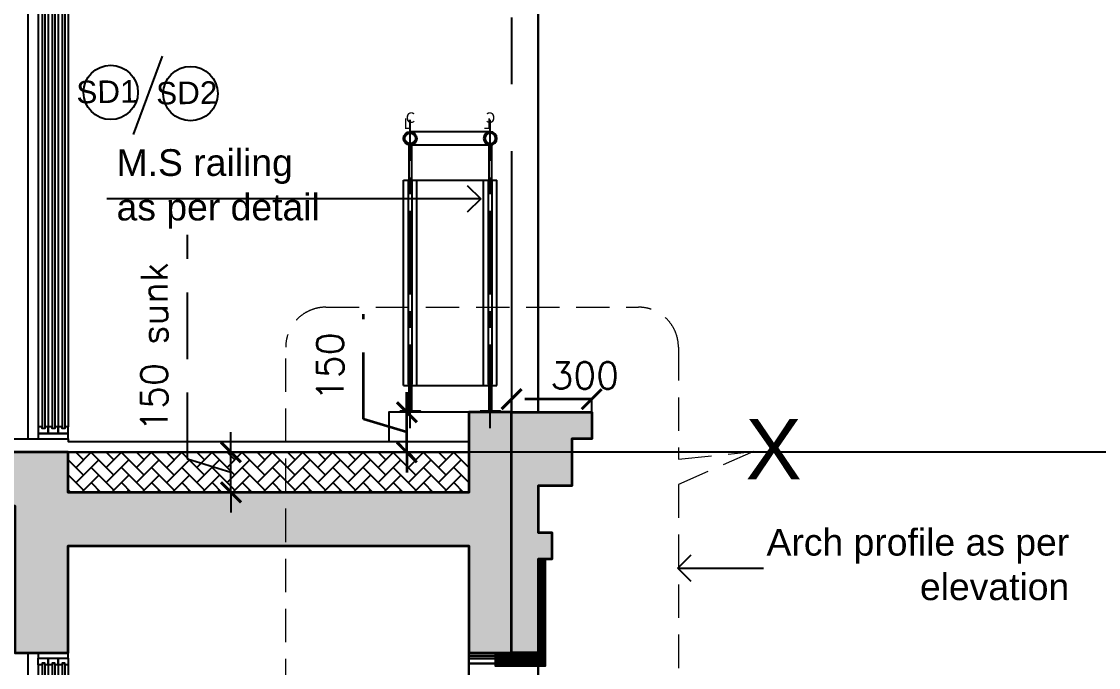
# Model space of a CAD drawing. Header units: millimetres. Extents: x 1066295 to 1300022, y -5734212 to -5454663.
# Drawn here: x 1120826 to 1124858, y -5671799 to -5669381 of the extents above; entities that cross this region are included whole.
import ezdxf
from ezdxf.enums import TextEntityAlignment as Align

# ---------------------------------------------------------------- set-up
doc = ezdxf.new("R2010")
doc.units = ezdxf.units.MM
doc.header["$LTSCALE"] = 1000
doc.header["$MEASUREMENT"] = 0
for name, pattern in [('AUDIT_D_120904163729-0', [0]), ('T9_PROFILE SECTIONS$0$AUDIT_D_120904163729-0', [0]), ('T9_PROFILE SECTIONS$0$CENTER', [2, 1.25, -0.25, 0.25, -0.25]), ('T9_PROFILE SECTIONS$0$HIDDEN', [0.375, 0.25, -0.125]), ('T9_PROFILE SECTIONS$0$HIDDEN2', [0.1875, 0.125, -0.0625]), ('T9_PROFILE SECTIONS$0$PHANTOM2', [1.25, 0.625, -0.125, 0.125, -0.125, 0.125, -0.125]), ('T9_PROFILE SECTIONS$0$T10(T7 IS SIMILAR BUT MIRROR) - DIMENSION & TEXTING$0$HIDDEN', [0.375, 0.25, -0.125])]:
    doc.linetypes.add(name, pattern=pattern)
doc.layers.get('0').update_dxf_attribs({"linetype": 'AUDIT_D_120904163729-0'})
for name, color, linetype in [('T9_PROFILE SECTIONS$0$a-alu frame', 4, 'Continuous'), ('T9_PROFILE SECTIONS$0$A-BUILDING LINE TURNS HERE', 252, 'T9_PROFILE SECTIONS$0$PHANTOM2'), ('T9_PROFILE SECTIONS$0$A-DIM', 2, 'Continuous'), ('T9_PROFILE SECTIONS$0$a-ele', 8, 'Continuous'), ('T9_PROFILE SECTIONS$0$A-SUNK SLAB', 251, 'T9_PROFILE SECTIONS$0$AUDIT_D_120904163729-0'), ('T9_PROFILE SECTIONS$0$a-window', 5, 'Continuous'), ('T9_PROFILE SECTIONS$0$DETAIL TEXT', 84, 'T9_PROFILE SECTIONS$0$HIDDEN'), ('T9_PROFILE SECTIONS$0$Elev 01', 8, 'Continuous'), ('T9_PROFILE SECTIONS$0$Elev 01 @ 1', 8, 'Continuous'), ('T9_PROFILE SECTIONS$0$ELEV 5', 8, 'Continuous'), ('T9_PROFILE SECTIONS$0$F.F.L', 36, 'Continuous'), ('T9_PROFILE SECTIONS$0$GLASS', 5, 'Continuous'), ('T9_PROFILE SECTIONS$0$HATCH 150', 8, 'Continuous'), ('T9_PROFILE SECTIONS$0$Leader', 2, 'T9_PROFILE SECTIONS$0$AUDIT_D_120904163729-0'), ('T9_PROFILE SECTIONS$0$LEVEL', 7, 'Continuous'), ('T9_PROFILE SECTIONS$0$T10(T7 IS SIMILAR BUT MIRROR) - DIMENSION & TEXTING$0$A-DIMENSIONS', 2, 'T9_PROFILE SECTIONS$0$T10(T7 IS SIMILAR BUT MIRROR) - DIMENSION & TEXTING$0$HIDDEN'), ('T9_PROFILE SECTIONS$0$TEXT ROOM', 7, 'Continuous'), ('T9_PROFILE SECTIONS$0$TYPICAL UNITS$0$a-door-no', 104, 'Continuous')]:
    doc.layers.add(name, color=color, linetype=linetype)
for name, color, linetype, lineweight in [('T9_PROFILE SECTIONS$0$A-DIMENSION', 2, 'Continuous', 35), ('T9_PROFILE SECTIONS$0$A-SLAB', 3, 'Continuous', 35), ('T9_PROFILE SECTIONS$0$ele', 1, 'Continuous', 30), ('T9_PROFILE SECTIONS$0$R0-18-10-2014-T1-1st Podium Floor Plan$0$Text', 7, 'Continuous', 0)]:
    doc.layers.add(name, color=color, linetype=linetype, lineweight=lineweight)
doc.styles.add('T9_PROFILE SECTIONS$0$arial', font='sanss___.ttf')
doc.styles.add('T9_PROFILE SECTIONS$0$ARIAL ARROW', font='arial.ttf')
doc.styles.add('T9_PROFILE SECTIONS$0$Romans 1', font='romans.shx', dxfattribs={"height": 100})
doc.styles.add('T9_PROFILE SECTIONS$0$TYPICAL UNITS$0$LODHA STANDERD', font='sanss___.ttf')
doc.dimstyles.new('T9_PROFILE SECTIONS$0$ALPINE S', dxfattribs={"dimscale": 0, "dimtxt": 100, "dimasz": 75, "dimexe": 0, "dimexo": 0, "dimgap": 75, "dimtad": 1, "dimdec": 0, "dimzin": 0, "dimdsep": 46, "dimtxsty": 'T9_PROFILE SECTIONS$0$Romans 1', "dimblk": 'T9_PROFILE SECTIONS$0$_ArchTick', "dimcen": 0.09, "dimclrd": 256, "dimclre": 256, "dimclrt": 7, "dimadec": 0, "dimazin": 0, "dimtfac": 1, "dimtdec": 0, "dimtofl": 0, "dimtmove": 1, "dimatfit": 0, "dimldrblk": 'T9_PROFILE SECTIONS$0$_Open90', "dimfxl": 1, "dimtolj": 1, "dimtzin": 0, "dimarcsym": 0})

# ---------------------------------------------------------------- blocks, each defined once
blk = doc.blocks.new('T9_PROFILE SECTIONS$0$A$C04612184')
at = {"layer": 'T9_PROFILE SECTIONS$0$LEVEL', "color": 8, "linetype": 'T9_PROFILE SECTIONS$0$HIDDEN2', "ltscale": 5}
blk.add_line((89.8181, 20.915), (-67.8271, 20.915), dxfattribs=at)
blk = doc.blocks.new('T9_PROFILE SECTIONS$0$window with railing')
at = {"layer": 'T9_PROFILE SECTIONS$0$a-ele'}
blk.add_lwpolyline([(-11244.9, -340863.7), (-11244.9, -338663.7)], dxfattribs=at)
at = {"layer": 'T9_PROFILE SECTIONS$0$a-window', "color": 250}
for p, q in [((-11394.9, -338708.7), (-11394.9, -340818.7)), ((-11381.6, -338708.7), (-11381.6, -340818.7)), ((-11371.6, -338708.7), (-11371.6, -340818.7))]:
    blk.add_line(p, q, dxfattribs=at)
at = {"layer": 'T9_PROFILE SECTIONS$0$a-window', "color": 1}
for p, q in [((-11357.4, -338708.7), (-11357.4, -340818.7)), ((-11319.9, -338708.7), (-11319.9, -340818.7)), ((-11319.9, -338708.7), (-11319.9, -340818.7)), ((-11282.4, -338708.7), (-11282.4, -340818.7))]:
    blk.add_line(p, q, dxfattribs=at)
at = {"layer": 'T9_PROFILE SECTIONS$0$a-window', "color": 5}
for p, q in [((-11344.1, -338708.7), (-11344.1, -340818.7)), ((-11334.1, -338708.7), (-11334.1, -340818.7)), ((-11306.6, -338708.7), (-11306.6, -340818.7)), ((-11296.6, -338708.7), (-11296.6, -340818.7))]:
    blk.add_line(p, q, dxfattribs=at)
at = {"layer": 'T9_PROFILE SECTIONS$0$a-window', "color": 4}
for points in [[(-11394.9, -338683.7), (-11394.9, -338663.7), (-11282.4, -338663.7), (-11282.4, -338683.7)], [(-11371.6, -338708.7), (-11357.4, -338708.7), (-11357.4, -338683.7), (-11394.9, -338683.7), (-11394.9, -338708.7), (-11381.6, -338708.7), (-11381.6, -338702.7), (-11371.6, -338702.7)], [(-11334.1, -338708.7), (-11319.9, -338708.7), (-11319.9, -338683.7), (-11357.4, -338683.7), (-11357.4, -338708.7), (-11344.1, -338708.7), (-11344.1, -338702.7), (-11334.1, -338702.7)], [(-11296.6, -338708.7), (-11282.4, -338708.7), (-11282.4, -338683.7), (-11319.9, -338683.7), (-11319.9, -338708.7), (-11306.6, -338708.7), (-11306.6, -338702.7), (-11296.6, -338702.7)], [(-11371.6, -340818.7), (-11357.4, -340818.7), (-11357.4, -340843.7), (-11394.9, -340843.7), (-11394.9, -340818.7), (-11381.6, -340818.7), (-11381.6, -340824.7), (-11371.6, -340824.7)], [(-11394.9, -340863.7), (-11394.9, -340843.7), (-11282.4, -340843.7), (-11282.4, -340863.7)], [(-11334.1, -340818.7), (-11319.9, -340818.7), (-11319.9, -340843.7), (-11357.4, -340843.7), (-11357.4, -340818.7), (-11344.1, -340818.7), (-11344.1, -340824.7), (-11334.1, -340824.7)], [(-11296.6, -340818.7), (-11282.4, -340818.7), (-11282.4, -340843.7), (-11319.9, -340843.7), (-11319.9, -340818.7), (-11306.6, -340818.7), (-11306.6, -340824.7), (-11296.6, -340824.7)]]:
    blk.add_lwpolyline(points, close=True, dxfattribs=at)
blk = doc.blocks.new('T9_PROFILE SECTIONS$0$A$C6E3644B4')
at = {"layer": 'T9_PROFILE SECTIONS$0$A-DIM', "ltscale": 0.7}
h = blk.add_hatch(color=8, dxfattribs=at)
edge = h.paths.add_edge_path()
edge.add_arc((0, 1025), 25, 0, 360)
edge = h.paths.add_edge_path(flags=17)
edge.add_arc((0, 1025), 20, 0, 360)
for points in [[(6, 868.7), (-6, 868.7), (-6, 843.7), (6, 843.7)], [(6, 130), (-6, 130), (-6, 105), (6, 105)]]:
    blk.add_hatch(color=8, dxfattribs=at).paths.add_polyline_path(points)
at = {"layer": 'T9_PROFILE SECTIONS$0$A-DIM', "color": 5, "linetype": 'T9_PROFILE SECTIONS$0$CENTER', "ltscale": 0.25}
blk.add_line((0, -59), (0, 1094.7), dxfattribs=at)
at = {"layer": 'T9_PROFILE SECTIONS$0$A-DIM', "ltscale": 0.7}
for p, q in [((-5, 1000.1), (-5, 868.4)), ((5, 1000.1), (5, 868.4)), ((25, 868.4), (-25, 868.4)), ((-25, 100.4), (-25, 868.4)), ((25, 100.4), (25, 868.4)), ((25, 100.4), (-25, 100.4)), ((-5, 100.4), (-5, 5)), ((5, 100.4), (5, 5))]:
    blk.add_line(p, q, dxfattribs=at)
blk.add_lwpolyline([(37.5, 5), (-37.5, 5), (-37.5, 0), (37.5, 0)], close=True, dxfattribs=at)
for radius in [25, 20]:
    blk.add_circle((0, 1025), radius, dxfattribs=at)
at = {"layer": 'T9_PROFILE SECTIONS$0$GLASS', "ltscale": 0.7}
for points in [[(-6, 868.4), (-6, 843.7), (6, 843.7), (6, 868.4)], [(-6, 105), (6, 105), (6, 868.4), (-6, 868.4)], [(-6, 130), (-6, 105), (6, 105), (6, 130)]]:
    blk.add_lwpolyline(points, close=True, dxfattribs=at)
at = {"layer": 'T9_PROFILE SECTIONS$0$DETAIL TEXT', "color": 0, "char_height": 40, "width": 489.252, "attachment_point": 1, "style": 'T9_PROFILE SECTIONS$0$arial'}
for s, insert in [('{\\fCalibri|b0|i0|c0|p34;C}', (-17.8, 1122.7)), ('{\\fCalibri|b0|i0|c0|p34;L}', (-2.8, 1100.5))]:
    blk.add_mtext(s, dxfattribs=dict(at, insert=insert))
blk = doc.blocks.new('T9_PROFILE SECTIONS$0$_ArchTick')
at = {"color": 0, "linetype": 'ByBlock', "const_width": 0.15}
blk.add_lwpolyline([(-0.5, -0.5), (0.5, 0.5)], dxfattribs=at)
blk = doc.blocks.new('T9_PROFILE SECTIONS$0$87i')
at = {"layer": 'T9_PROFILE SECTIONS$0$ELEV 5', "ltscale": 0.7}
blk.add_line((1323521.8, -5678204.4), (1325621.8, -5678204.4), dxfattribs=at)
at = {"layer": 'T9_PROFILE SECTIONS$0$a-alu frame', "linetype": 'Continuous', "xscale": -1, "rotation": 270}
blk.add_blockref('T9_PROFILE SECTIONS$0$window with railing', (1664285.5, -5665049.5, 0), dxfattribs=at)
blk = doc.blocks.new('*D271')
at = {"layer": 'T9_PROFILE SECTIONS$0$A-DIMENSION', "linetype": 'T9_PROFILE SECTIONS$0$HIDDEN', "lineweight": -2, "transparency": 16777216}
for p, q in [((3623.4, -79650), (3623.4, -79600.9)), ((3923.4, -79650), (3923.4, -79600.9))]:
    blk.add_line(p, q, dxfattribs=at)
at = {"layer": 'T9_PROFILE SECTIONS$0$A-DIMENSION', "linetype": 'T9_PROFILE SECTIONS$0$HIDDEN', "transparency": 16777216}
blk.add_line((3923.4, -79600.9), (3623.4, -79600.9), dxfattribs=at)
at = {"layer": 'T9_PROFILE SECTIONS$0$A-DIMENSION', "linetype": 'ByBlock', "transparency": 16777216, "xscale": 75, "yscale": 75, "zscale": 75, "rotation": 180}
blk.add_blockref('T9_PROFILE SECTIONS$0$_ArchTick', (3623.4, -79600.9), dxfattribs=at)
at = {"layer": 'T9_PROFILE SECTIONS$0$A-DIMENSION', "linetype": 'ByBlock', "transparency": 16777216, "xscale": 75, "yscale": 75, "zscale": 75}
blk.add_blockref('T9_PROFILE SECTIONS$0$_ArchTick', (3923.4, -79600.9), dxfattribs=at)
at = {"layer": 'T9_PROFILE SECTIONS$0$A-DIMENSION', "color": 7, "linetype": 'ByBlock', "transparency": 16777216, "insert": (3897.1, -79512.5), "char_height": 100, "attachment_point": 5, "style": 'T9_PROFILE SECTIONS$0$Romans 1'}
blk.add_mtext('\\A1;300', dxfattribs=at)
blk = doc.blocks.new('T9_PROFILE SECTIONS$0$_Open90')
at = {"color": 0, "linetype": 'ByBlock', "lineweight": -2}
for p, q in [((0, 0), (-1, 0)), ((-0.5, 0.5), (0, 0)), ((0, 0), (-0.5, -0.5))]:
    blk.add_line(p, q, dxfattribs=at)
blk = doc.blocks.new('*D272')
at = {"layer": 'T9_PROFILE SECTIONS$0$A-DIMENSION', "linetype": 'T9_PROFILE SECTIONS$0$HIDDEN', "transparency": 16777216}
for p, q in [((3068.6, -79676.3), (3068.6, -79283.4)), ((3231.1, -79650), (3231.1, -79575)), ((3231.1, -79725), (3068.6, -79676.3)), ((3231.1, -79800), (3231.1, -79650)), ((3231.1, -79800), (3231.1, -79875))]:
    blk.add_line(p, q, dxfattribs=at)
at = {"layer": 'T9_PROFILE SECTIONS$0$A-DIMENSION', "linetype": 'T9_PROFILE SECTIONS$0$HIDDEN', "lineweight": -2, "transparency": 16777216}
for p, q in [((3463.4, -79650), (3231.1, -79650)), ((3463.4, -79800), (3231.1, -79800))]:
    blk.add_line(p, q, dxfattribs=at)
at = {"layer": 'T9_PROFILE SECTIONS$0$A-DIMENSION', "linetype": 'ByBlock', "transparency": 16777216, "xscale": 75, "yscale": 75, "zscale": 75}
for p, rotation in [((3231.1, -79650), 270), ((3231.1, -79800), 90)]:
    blk.add_blockref('T9_PROFILE SECTIONS$0$_ArchTick', p, dxfattribs=dict(at, rotation=rotation))
at = {"layer": 'T9_PROFILE SECTIONS$0$A-DIMENSION', "color": 7, "linetype": 'ByBlock', "transparency": 16777216, "insert": (2943.6, -79479.8), "char_height": 100, "attachment_point": 5, "rotation": 90, "style": 'T9_PROFILE SECTIONS$0$Romans 1'}
blk.add_mtext('\\A1;150', dxfattribs=at)
blk = doc.blocks.new('*D273')
at = {"layer": 'T9_PROFILE SECTIONS$0$T10(T7 IS SIMILAR BUT MIRROR) - DIMENSION & TEXTING$0$A-DIMENSIONS', "lineweight": -2, "transparency": 16777216}
for p, q in [((2410, -79826.2), (2410, -78985.8)), ((2572.5, -79800), (2572.5, -79725)), ((2572.5, -79875), (2410, -79826.2)), ((2572.5, -79950), (2572.5, -79800)), ((2572.5, -79950), (2572.5, -80025))]:
    blk.add_line(p, q, dxfattribs=at)
at = {"layer": 'T9_PROFILE SECTIONS$0$T10(T7 IS SIMILAR BUT MIRROR) - DIMENSION & TEXTING$0$A-DIMENSIONS', "linetype": 'T9_PROFILE SECTIONS$0$HIDDEN', "lineweight": -2, "transparency": 16777216}
for p, q in [((2713.4, -79800), (2572.5, -79800)), ((2713.4, -79950), (2572.5, -79950))]:
    blk.add_line(p, q, dxfattribs=at)
at = {"layer": 'T9_PROFILE SECTIONS$0$T10(T7 IS SIMILAR BUT MIRROR) - DIMENSION & TEXTING$0$A-DIMENSIONS', "linetype": 'ByBlock', "lineweight": -2, "transparency": 16777216, "xscale": 75, "yscale": 75, "zscale": 75}
for p, rotation in [((2572.5, -79800), 270), ((2572.5, -79950), 90)]:
    blk.add_blockref('T9_PROFILE SECTIONS$0$_ArchTick', p, dxfattribs=dict(at, rotation=rotation))
at = {"layer": 'T9_PROFILE SECTIONS$0$T10(T7 IS SIMILAR BUT MIRROR) - DIMENSION & TEXTING$0$A-DIMENSIONS', "color": 7, "linetype": 'ByBlock', "transparency": 16777216, "insert": (2285, -79406), "char_height": 100, "attachment_point": 5, "rotation": 90, "style": 'T9_PROFILE SECTIONS$0$Romans 1', "bg_fill": 3, "box_fill_scale": 1.25, "bg_fill_color": 256, "bg_fill_true_color": 13158600, "bg_fill_transparency": 0}
blk.add_mtext('\\A1;150 sunk', dxfattribs=at)
blk = doc.blocks.new('T9_PROFILE SECTIONS$0$TYPICAL UNITS$0$B-flat-33')
at = {"layer": 'T9_PROFILE SECTIONS$0$TYPICAL UNITS$0$a-door-no'}
blk.add_ellipse((14107.6, 1401.5), major_axis=(0, -181), ratio=0.999989, dxfattribs=at)
at = {"layer": 'T9_PROFILE SECTIONS$0$TYPICAL UNITS$0$a-door-no', "style": 'T9_PROFILE SECTIONS$0$TYPICAL UNITS$0$LODHA STANDERD', "oblique": 0.00002, "width": 0.999989}
blk.add_attdef('OP1', text='', height=150, rotation=0.75922, dxfattribs=at).set_placement((14117, 1331.6), align=Align.CENTER)
blk = doc.blocks.new('T9_PROFILE SECTIONS$0$A$C618E7BDF')
at = {"layer": 'T9_PROFILE SECTIONS$0$A-SUNK SLAB', "linetype": 'ByBlock'}
h = blk.add_hatch(dxfattribs=at)
h.set_pattern_fill('AR-HBONE', color=256, scale=10, angle=450)
h.set_pattern_definition([(225, (-5708857.75, -1544346.843), (-4e-14, -56.5685425), [120, -40]), (315, (-5708886.033, -1544375.127), (-4e-14, -56.5685425), [120, -40])])
h.paths.add_polyline_path([(3463.4, -79950), (1963.4, -79950), (1963.4, -79800), (3463.4, -79800)])
at = {"layer": 'T9_PROFILE SECTIONS$0$Elev 01', "ltscale": 0.7}
h = blk.add_hatch(color=8, dxfattribs=at)
edge = h.paths.add_edge_path(flags=16)
edge.add_arc((3243.4, -78625), 20, -90, 270, ccw=False)
edge = h.paths.add_edge_path()
edge.add_arc((3243.4, -78625), 25, -90, 270, ccw=False)
for points in [[(3249.4, -78781.3), (3249.4, -78806.3), (3237.4, -78806.3), (3237.4, -78781.3)], [(3249.4, -79520), (3249.4, -79545), (3237.4, -79545), (3237.4, -79520)]]:
    blk.add_hatch(color=8, dxfattribs=at).paths.add_polyline_path(points)
at = {"layer": 'T9_PROFILE SECTIONS$0$HATCH 150'}
h = blk.add_hatch(color=8, dxfattribs=at)
h.dxf.hatch_style = 1
h.paths.add_polyline_path([(3463.4, -79650), (3463.4, -79800), (3463.4, -79950), (1963.4, -79950), (1963.4, -79800), (0, -79800), (0, -80000), (1763.4, -80000), (1763.4, -80550), (1963.4, -80550), (1963.4, -80150), (3463.4, -80150), (3463.4, -80550), (3623.4, -80550), (3623.4, -79650)])
h = blk.add_hatch(dxfattribs=at)
h.set_pattern_fill('AR-SAND', color=8, scale=10, angle=450)
h.set_pattern_definition([(217.5, (-5701200.865, -1541346.843), (0.62993358, -19.26823769), [0, -15.2, 0, -17, 0, -16.25]), (187.5, (-5701200.865, -1541346.843), (-17.69776705, -28.22146065), [0, -8.2, 0, -13.7, 0, -5.25]), (147.5, (-5701188.565, -1541346.843), (-31.141418618, -0.056590535), [0, -5, 0, -18, 0, -23.5]), (137.5, (-5701188.565, -1541346.843), (-30.06126605, -8.77675565), [0, -2.5, 0, -11.8, 0, -13.5])])
h.paths.add_polyline_path([(3623.4, -80550), (3623.4, -79650), (3923.4, -79650), (3923.4, -79750), (3848.4, -79750), (3848.4, -79925), (3723.4, -79925), (3723.4, -80100), (3773.4, -80100), (3773.4, -80200), (3723.3, -80200), (3723.4, -80550.4)])
at = {"layer": 'T9_PROFILE SECTIONS$0$A-BUILDING LINE TURNS HERE', "ltscale": 2}
blk.add_line((3623.4, 3827.5), (3623.4, -90972), dxfattribs=at)
at = {"layer": 'T9_PROFILE SECTIONS$0$A-SLAB', "linetype": 'ByBlock'}
for points in [[(3463.4, -79650), (3463.4, -79800), (3463.4, -79950), (1963.4, -79950), (1963.4, -79800), (0, -79800), (0, -80000), (1763.4, -80000), (1763.4, -80550), (1963.4, -80550), (1963.4, -80150), (3463.4, -80150), (3463.4, -80550), (3623.4, -80550), (3623.4, -79650)], [(3623.4, -80550), (3623.4, -80550), (3623.4, -80550), (3623.4, -79650), (3923.4, -79650), (3923.4, -79750), (3848.4, -79750), (3848.4, -79925), (3723.4, -79925), (3723.4, -80100), (3773.4, -80100), (3773.4, -80200), (3723.3, -80200), (3723.4, -80550.4)]]:
    blk.add_lwpolyline(points, close=True, dxfattribs=at)
at = {"layer": 'T9_PROFILE SECTIONS$0$A-SUNK SLAB', "linetype": 'ByBlock'}
blk.add_lwpolyline([(3463.4, -79950), (1963.4, -79950), (1963.4, -79800), (3463.4, -79800)], close=True, dxfattribs=at)
at = {"layer": 'T9_PROFILE SECTIONS$0$ele', "color": 8}
for p, q in [((3723.4, -80550.4), (3463.3, -80550.4)), ((3463.3, -80561.3), (3723.4, -80561.3)), ((3463.3, -80572.1), (3723.4, -80572.1)), ((3463.3, -80590.2), (3723.4, -80590.2))]:
    blk.add_line(p, q, dxfattribs=at)
blk.add_lwpolyline([(3723.4, -80550.4), (3463.3, -80550.4), (3463.3, -82650), (3723.4, -82650)], close=True, dxfattribs=at)
at = {"layer": 'T9_PROFILE SECTIONS$0$Elev 01', "color": 5, "linetype": 'T9_PROFILE SECTIONS$0$CENTER', "ltscale": 0.25}
blk.add_line((3243.4, -79709), (3243.4, -78555.3), dxfattribs=at)
at = {"layer": 'T9_PROFILE SECTIONS$0$Elev 01', "ltscale": 0.7}
for p, q in [((3543.4, -78600), (3243.4, -78600)), ((3238.4, -78649.9), (3238.4, -78781.6)), ((3543.4, -78650), (3243.4, -78650)), ((3248.4, -78649.9), (3248.4, -78781.6)), ((3218.4, -78781.6), (3268.4, -78781.6)), ((3218.4, -79549.6), (3218.4, -78781.6)), ((3268.4, -79549.6), (3268.4, -78781.6)), ((3268.4, -78781.6), (3518.4, -78781.6)), ((3218.4, -79549.6), (3268.4, -79549.6)), ((3238.4, -79549.6), (3238.4, -79645)), ((3248.4, -79549.6), (3248.4, -79645)), ((3268.4, -79549.6), (3518.4, -79549.6))]:
    blk.add_line(p, q, dxfattribs=at)
for points in [[(3249.4, -79545), (3237.4, -79545), (3237.4, -78781.6), (3249.4, -78781.6)], [(3249.4, -78781.6), (3249.4, -78806.3), (3237.4, -78806.3), (3237.4, -78781.6)], [(3249.4, -79520), (3249.4, -79545), (3237.4, -79545), (3237.4, -79520)], [(3205.9, -79645), (3280.9, -79645), (3280.9, -79650), (3205.9, -79650)]]:
    blk.add_lwpolyline(points, close=True, dxfattribs=at)
at = {"layer": 'T9_PROFILE SECTIONS$0$Elev 01', "linetype": 'ByBlock'}
blk.add_lwpolyline([(3463.4, -79650), (3163.4, -79650), (3163.4, -79760)], dxfattribs=at)
at = {"layer": 'T9_PROFILE SECTIONS$0$Elev 01', "ltscale": 0.7}
for radius in [25, 20]:
    blk.add_circle((3243.4, -78625), radius, dxfattribs=at)
at = {"layer": 'T9_PROFILE SECTIONS$0$ELEV 5', "linetype": 'ByBlock'}
for p, q in [((3723.4, -77550), (3723.4, -79650)), ((3723.4, -80575), (3723.3, -80200))]:
    blk.add_line(p, q, dxfattribs=at)
at = {"layer": 'T9_PROFILE SECTIONS$0$ELEV 5', "ltscale": 0.7}
blk.add_line((3723.4, -79650), (3723.4, -77550), dxfattribs=at)
at = {"layer": 'T9_PROFILE SECTIONS$0$F.F.L', "linetype": 'Continuous', "ltscale": 0.1}
blk.add_lwpolyline([(0, -79750), (1963.4, -79750), (1963.4, -79760), (3463.4, -79760)], dxfattribs=at)
at = {"layer": 'T9_PROFILE SECTIONS$0$R0-18-10-2014-T1-1st Podium Floor Plan$0$Text', "linetype": 'T9_PROFILE SECTIONS$0$HIDDEN', "ltscale": 0.5}
blk.add_lwpolyline([(4248, -79825.2), (4529.6, -79797.5), (4248, -79919.9)], dxfattribs=at)
at = {"layer": 'T9_PROFILE SECTIONS$0$TEXT ROOM', "ltscale": 0.1}
blk.add_line((2207.6, -78609.8), (2315.6, -78316.9), dxfattribs=at)
at = {"linetype": 'Continuous', "xscale": -1}
blk.add_blockref('T9_PROFILE SECTIONS$0$window with railing', (-9431.5, 261113.7), dxfattribs=at)
at = {"linetype": 'ByBlock', "xscale": -1}
blk.add_blockref('T9_PROFILE SECTIONS$0$A$C6E3644B4', (3543.4, -79650), dxfattribs=at)
at = {"layer": 'T9_PROFILE SECTIONS$0$TEXT ROOM', "ltscale": 0.1}
ref = blk.add_blockref('T9_PROFILE SECTIONS$0$TYPICAL UNITS$0$B-flat-33', (-5813.3, -79241.2), dxfattribs=dict(at, xscale=0.5625, yscale=0.5625, zscale=0.5625))
ref.add_attrib('OP1', 'SD1', dxfattribs={"layer": 'T9_PROFILE SECTIONS$0$TYPICAL UNITS$0$a-door-no', "height": 84.37, "rotation": 0.7592, "style": 'T9_PROFILE SECTIONS$0$TYPICAL UNITS$0$LODHA STANDERD', "oblique": 0, "width": 0.999989}).set_placement((2108.7, -78492.4), align=Align.CENTER)
ref = blk.add_blockref('T9_PROFILE SECTIONS$0$TYPICAL UNITS$0$B-flat-33', (-5514.5, -79245.6), dxfattribs=dict(at, xscale=0.5625, yscale=0.5625, zscale=0.5625))
ref.add_attrib('OP1', 'SD2', dxfattribs={"layer": 'T9_PROFILE SECTIONS$0$TYPICAL UNITS$0$a-door-no', "height": 84.37, "rotation": 0.7592, "style": 'T9_PROFILE SECTIONS$0$TYPICAL UNITS$0$LODHA STANDERD', "oblique": 0, "width": 0.999989}).set_placement((2407.5, -78496.8), align=Align.CENTER)
at = {"layer": 'T9_PROFILE SECTIONS$0$Elev 01 @ 1', "color": 0, "char_height": 40, "width": 489.252, "attachment_point": 3, "style": 'T9_PROFILE SECTIONS$0$arial'}
for s, insert in [('{\\fCalibri|b0|i0|c0|p34;L}', (3246.2, -78549.5)), ('{\\fCalibri|b0|i0|c0|p34;C}', (3261.2, -78527.3))]:
    blk.add_mtext(s, dxfattribs=dict(at, insert=insert))
at = {"layer": 'T9_PROFILE SECTIONS$0$R0-18-10-2014-T1-1st Podium Floor Plan$0$Text', "linetype": 'ByBlock', "style": 'T9_PROFILE SECTIONS$0$ARIAL ARROW'}
blk.add_text('X', height=225, dxfattribs=at).set_placement((4499.6, -79900.6, 0))
at = {"layer": 'T9_PROFILE SECTIONS$0$R0-18-10-2014-T1-1st Podium Floor Plan$0$Text', "char_height": 100, "width": 1133.401, "style": 'T9_PROFILE SECTIONS$0$ARIAL ARROW'}
for s, insert, attachment_point in [('M.S railing \\Pas per detail\\P  ', (2144.2, -79129), 7), ('Arch profile as per elevation \\P  ', (5711.3, -80521.4), 9)]:
    blk.add_mtext(s, dxfattribs=dict(at, insert=insert, attachment_point=attachment_point))
at = {"layer": 'T9_PROFILE SECTIONS$0$A-DIMENSION', "linetype": 'ByBlock'}
dim = blk.add_linear_dim(base=(3231.1, -79650), p1=(3463.4, -79800), p2=(3463.4, -79650), angle=90, dimstyle='T9_PROFILE SECTIONS$0$ALPINE S', override={"dimscale": 1, "dimfxl": 5, "dimlwd": 65535, "dimarcsym": 1}, dxfattribs=at)
dim.commit()
dim.dimension.update_dxf_attribs({"geometry": '*D272', "text_midpoint": (2943.6, -79601.3)})
dim = blk.add_linear_dim(base=(3623.4, -79600.9), p1=(3923.4, -79650), p2=(3623.4, -79650), dimstyle='T9_PROFILE SECTIONS$0$ALPINE S', override={"dimscale": 1, "dimfxl": 5, "dimlwd": 65535, "dimarcsym": 1}, dxfattribs=at)
dim.commit()
dim.dimension.update_dxf_attribs({"geometry": '*D271', "text_midpoint": (3897.1, -79637.5), "dimtype": 128})
at = {"layer": 'T9_PROFILE SECTIONS$0$Leader'}
for points in [[(3507.5, -78850.9, 0), (2107.6, -78850.9, 0)], [(4245.4, -80234, 0), (4566.8, -80234, 0)]]:
    blk.add_leader(points, dimstyle='T9_PROFILE SECTIONS$0$ALPINE S', override={"dimscale": 1, "dimasz": 100, "dimtad": 0, "dimclrd": 256}, dxfattribs=at)
at = {"linetype": 'ByBlock', "rotation": 90}
blk.add_blockref('T9_PROFILE SECTIONS$0$87i', (-5674481, -1406171.8), dxfattribs=at)
at = {"layer": 'T9_PROFILE SECTIONS$0$T10(T7 IS SIMILAR BUT MIRROR) - DIMENSION & TEXTING$0$A-DIMENSIONS', "linetype": 'ByBlock'}
dim = blk.add_linear_dim(base=(2572.5, -79800), p1=(2713.4, -79950), p2=(2713.4, -79800), angle=90, text='<> sunk', dimstyle='T9_PROFILE SECTIONS$0$ALPINE S', override={"dimscale": 1, "dimfxl": 5, "dimtfill": 1, "dimarcsym": 1}, dxfattribs=at)
dim.commit()
dim.dimension.update_dxf_attribs({"geometry": '*D273', "text_midpoint": (2285, -79751.2)})
h = blk.add_hatch(dxfattribs=at)
h.set_pattern_fill('ANSI31', color=256, scale=25)
h.set_pattern_definition([(45, (-1116110.407, 5588795.054), (-2.2097086912, 2.2097086912), [])])
edge = h.paths.add_edge_path()
edge.add_line((3564.3, -80550), (3723.4, -80550))
edge.add_line((3723.4, -80550), (3723.3, -80200))
edge.add_line((3723.3, -80200), (3748.4, -80200))
edge.add_line((3748.4, -80200), (3748.4, -80600))
edge.add_line((3748.4, -80600), (3563.3, -80600))
edge.add_line((3563.3, -80600), (3563.3, -80550.4))
at = {"layer": 'T9_PROFILE SECTIONS$0$R0-18-10-2014-T1-1st Podium Floor Plan$0$Text', "linetype": 'T9_PROFILE SECTIONS$0$HIDDEN', "ltscale": 0.5}
blk.add_lwpolyline([(4248, -79919.9), (4248, -80885.9, -0.414214), (4098, -81035.9), (2927.6, -81035.9, -0.414214), (2777.6, -80885.9), (2777.6, -79406.8, -0.414214), (2927.6, -79256.8), (4098, -79256.8, -0.414214), (4248, -79406.8), (4248, -79825.2)], format="xyb", dxfattribs=at)
at = {"layer": 'T9_PROFILE SECTIONS$0$T10(T7 IS SIMILAR BUT MIRROR) - DIMENSION & TEXTING$0$A-DIMENSIONS', "linetype": 'ByBlock'}
blk.add_lwpolyline([(3564.3, -80550), (3723.4, -80550), (3723.3, -80200), (3748.4, -80200), (3748.4, -80600), (3563.3, -80600), (3563.3, -80550.4)], dxfattribs=at)
blk = doc.blocks.new('T9_PROFILE SECTIONS')
at = {"layer": 'T9_PROFILE SECTIONS$0$LEVEL', "linetype": 'ByBlock', "xscale": 1000, "yscale": 1000, "zscale": 1000}
blk.add_blockref('T9_PROFILE SECTIONS$0$A$C04612184', (1171279.5443, -5689510.054, -0.01), dxfattribs=at)
at = {"linetype": 'ByBlock'}
blk.add_blockref('T9_PROFILE SECTIONS$0$A$C618E7BDF', (1120782.8347, -5588795.054), dxfattribs=at)

msp = doc.modelspace()

# ---------------------------------------------------------------- block references
at = {"linetype": 'ByBlock'}
msp.add_blockref('T9_PROFILE SECTIONS', (-1745.2, -2398.4, 0.4), dxfattribs=at)

doc.saveas('drawing.dxf')
